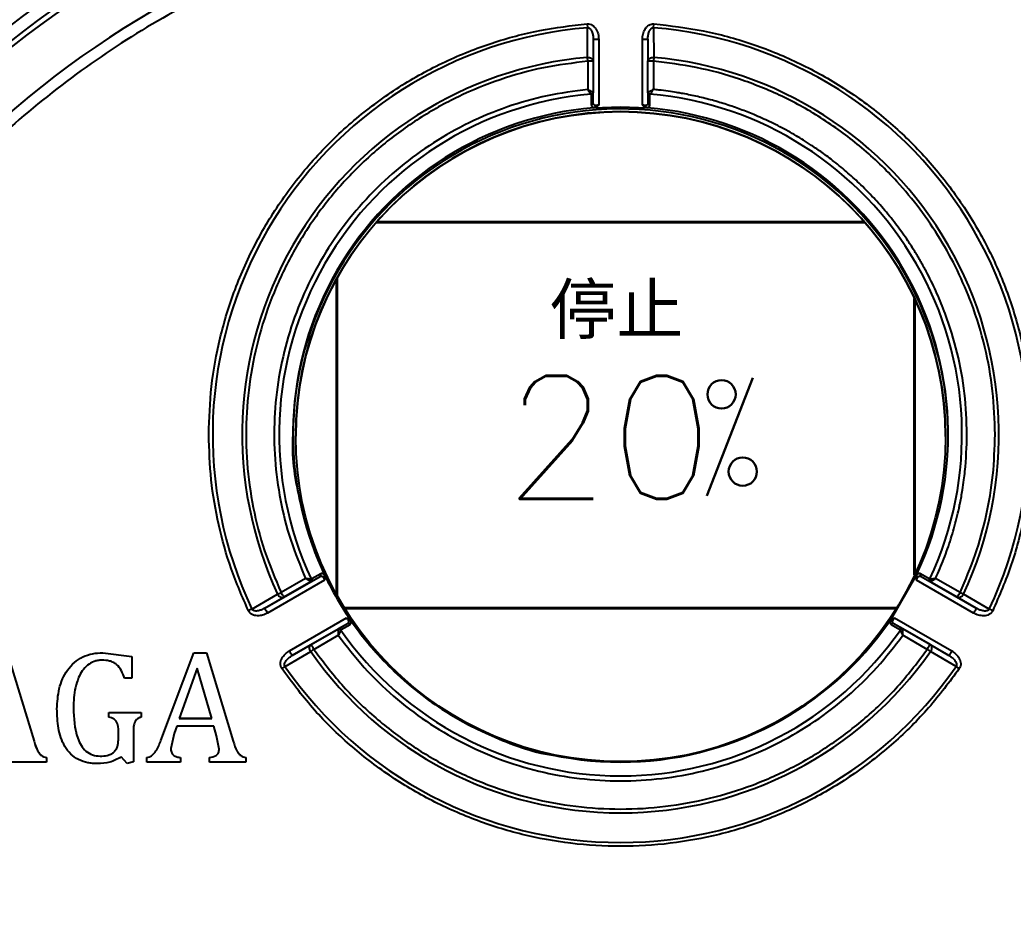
# Model space of a CAD drawing. Header units: millimetres. Extents: x 2160 to 4596, y 811 to 2534.
# Drawn here: x 2819.2 to 2910.2, y 2230 to 2311.8 of the extents above; entities that cross this region are included whole.
import ezdxf

# ---------------------------------------------------------------- set-up
doc = ezdxf.new("R2010")
doc.units = ezdxf.units.MM
for name, color, linetype, lineweight in [('DIM', 4, 'Continuous', 13), ('标注', 3, 'Continuous', 13), ('粗实线', 7, 'Continuous', 40)]:
    doc.layers.add(name, color=color, linetype=linetype, lineweight=lineweight)
doc.styles.add('01', font='txt.shx')

msp = doc.modelspace()

# ---------------------------------------------------------------- linework, layer by layer
at = {"color": 7, "linetype": 'Continuous', "lineweight": 25}
for p, q in [((2871.149, 2311.457), (2871.177, 2311.105)), ((2877.235, 2311.105), (2877.263, 2311.457)), ((2871.175, 2308.388), (2871.177, 2311.105)), ((2877.235, 2311.105), (2877.237, 2308.388)), ((2871.706, 2310.043), (2871.706, 2308.036)), ((2872.206, 2310.043), (2872.206, 2304.008)), ((2876.206, 2304.008), (2876.206, 2310.043)), ((2876.706, 2310.043), (2876.706, 2308.036)), ((2871.206, 2308.036), (2871.175, 2308.388)), ((2877.237, 2308.388), (2877.206, 2308.036)), ((2871.206, 2308.036), (2871.206, 2305.45)), ((2871.706, 2308.036), (2871.706, 2305.144)), ((2876.706, 2305.144), (2876.706, 2308.036)), ((2877.206, 2308.036), (2877.206, 2305.45)), ((2871.522, 2304.964), (2871.522, 2304.028)), ((2871.706, 2304.208), (2871.706, 2305.144)), ((2876.706, 2305.144), (2876.706, 2304.208)), ((2876.89, 2304.028), (2876.89, 2304.964)), ((2871.733, 2303.772), (2874.206, 2303.874)), ((2874.206, 2303.874), (2876.679, 2303.772)), ((2844.456, 2273.701), (2844.456, 2273.701)), ((2903.956, 2273.637), (2903.956, 2273.637)), ((2846.75, 2261.122), (2845.939, 2260.654)), ((2902.472, 2260.654), (2901.662, 2261.122)), ((2841.633, 2257.955), (2846.686, 2260.872)), ((2847.109, 2260.54), (2841.883, 2257.522)), ((2845.361, 2260.685), (2843.121, 2259.392)), ((2845.875, 2260.404), (2843.371, 2258.959)), ((2845.873, 2260.404), (2845.901, 2260.423)), ((2845.875, 2260.404), (2846.686, 2260.872)), ((2846.712, 2260.891), (2846.719, 2260.888)), ((2849.55, 2256.783), (2847.077, 2261.067)), ((2901.335, 2261.067), (2898.862, 2256.783)), ((2906.529, 2257.522), (2901.303, 2260.54)), ((2901.692, 2260.888), (2901.7, 2260.891)), ((2901.726, 2260.872), (2902.537, 2260.404)), ((2901.726, 2260.872), (2906.779, 2257.955)), ((2902.511, 2260.423), (2902.539, 2260.404)), ((2905.041, 2258.959), (2902.537, 2260.404)), ((2905.291, 2259.392), (2903.051, 2260.685)), ((2840.449, 2257.882), (2842.801, 2259.242)), ((2841.633, 2257.955), (2843.371, 2258.959)), ((2906.779, 2257.955), (2905.041, 2258.959)), ((2907.963, 2257.882), (2905.611, 2259.242)), ((2841.633, 2257.955), (2841.302, 2257.799)), ((2907.11, 2257.799), (2906.779, 2257.955)), ((2843.883, 2254.058), (2849.109, 2257.075)), ((2849.186, 2256.542), (2844.133, 2253.625)), ((2849.186, 2256.542), (2848.375, 2256.074)), ((2900.037, 2256.074), (2899.226, 2256.542)), ((2904.279, 2253.625), (2899.226, 2256.542)), ((2899.303, 2257.075), (2904.529, 2254.058)), ((2845.871, 2254.629), (2848.375, 2256.074)), ((2848.624, 2256.005), (2849.434, 2256.473)), ((2898.978, 2256.473), (2899.788, 2256.005)), ((2902.541, 2254.629), (2900.037, 2256.074)), ((2846.121, 2254.196), (2848.361, 2255.489)), ((2902.291, 2254.196), (2900.051, 2255.489)), ((2818.034, 2253.89), (2820.495, 2245.802)), ((2818.034, 2253.89), (2820.495, 2245.802)), ((2826.782, 2253.89), (2829.458, 2253.549)), ((2826.782, 2253.89), (2826.782, 2253.89)), ((2832.118, 2245.859), (2835.137, 2253.89)), ((2832.118, 2245.859), (2835.137, 2253.89)), ((2835.137, 2253.89), (2836.281, 2253.89)), ((2835.137, 2253.89), (2835.137, 2253.89)), ((2835.137, 2253.89), (2836.281, 2253.89)), ((2836.281, 2253.89), (2838.742, 2245.802)), ((2836.281, 2253.89), (2836.281, 2253.89)), ((2836.281, 2253.89), (2838.742, 2245.802)), ((2843.478, 2252.636), (2845.832, 2253.993)), ((2844.133, 2253.625), (2845.871, 2254.629)), ((2902.541, 2254.629), (2904.279, 2253.625)), ((2904.934, 2252.636), (2902.58, 2253.993)), ((2829.458, 2253.549), (2829.458, 2251.558)), ((2829.458, 2253.549), (2829.458, 2253.549)), ((2835.42, 2252.471), (2833.788, 2247.853)), ((2836.779, 2247.853), (2835.42, 2252.471)), ((2829.458, 2251.558), (2828.772, 2251.558)), ((2822.598, 2248.745), (2822.598, 2248.745)), ((2824.107, 2248.846), (2824.107, 2248.846)), ((2827.342, 2247.99), (2827.342, 2248.402)), ((2827.342, 2248.402), (2830.305, 2248.402)), ((2827.342, 2248.402), (2830.305, 2248.402)), ((2827.342, 2248.402), (2827.342, 2248.402)), ((2830.305, 2248.402), (2830.305, 2247.99)), ((2830.305, 2248.402), (2830.305, 2248.402)), ((2833.788, 2247.853), (2836.779, 2247.853)), ((2836.779, 2247.853), (2833.788, 2247.853)), ((2833.58, 2247.167), (2833.338, 2246.49)), ((2836.948, 2247.167), (2833.58, 2247.167)), ((2837.201, 2246.267), (2836.948, 2247.167)), ((2820.495, 2245.802), (2820.495, 2245.802)), ((2828.223, 2245.928), (2828.223, 2246.357)), ((2829.595, 2246.408), (2829.595, 2243.889)), ((2832.118, 2245.859), (2832.118, 2245.859)), ((2833.338, 2246.49), (2833.023, 2245.133)), ((2837.441, 2245.06), (2837.201, 2246.267)), ((2838.742, 2245.802), (2838.742, 2245.802)), ((2821.637, 2243.874), (2818.304, 2243.874)), ((2821.637, 2244.286), (2821.637, 2243.874)), ((2821.637, 2244.286), (2821.637, 2244.286)), ((2829.014, 2243.737), (2828.47, 2244.35)), ((2829.595, 2243.889), (2829.014, 2243.737)), ((2830.83, 2243.874), (2830.83, 2244.286)), ((2830.83, 2244.286), (2830.83, 2244.286)), ((2833.919, 2243.874), (2830.83, 2243.874)), ((2833.919, 2244.286), (2833.919, 2243.874)), ((2836.552, 2243.874), (2836.552, 2244.286)), ((2839.885, 2243.874), (2836.552, 2243.874)), ((2839.885, 2244.286), (2839.885, 2243.874)), ((2839.885, 2244.286), (2839.885, 2244.286))]:
    msp.add_line(p, q, dxfattribs=at)
at = {"color": 7, "linetype": 'Continuous', "lineweight": 25, "flags": 128}
for points in [[(2871.706, 2310.043), (2871.716, 2310.043), (2871.744, 2310.043), (2871.79, 2310.043), (2871.852, 2310.043), (2871.928, 2310.043), (2872.015, 2310.043), (2872.108, 2310.043), (2872.206, 2310.043)], [(2876.206, 2310.043), (2876.304, 2310.043), (2876.397, 2310.043), (2876.484, 2310.043), (2876.56, 2310.043), (2876.622, 2310.043), (2876.668, 2310.043), (2876.696, 2310.043), (2876.706, 2310.043)], [(2871.706, 2308.036), (2871.696, 2308.036), (2871.668, 2308.036), (2871.622, 2308.036), (2871.56, 2308.036), (2871.484, 2308.036), (2871.397, 2308.036), (2871.304, 2308.036), (2871.206, 2308.036)], [(2877.206, 2308.036), (2877.108, 2308.036), (2877.015, 2308.036), (2876.928, 2308.036), (2876.852, 2308.036), (2876.79, 2308.036), (2876.744, 2308.036), (2876.716, 2308.036), (2876.706, 2308.036)], [(2842.801, 2259.242), (2842.834, 2259.258), (2842.87, 2259.274), (2842.908, 2259.292), (2842.948, 2259.311), (2842.99, 2259.33), (2843.033, 2259.351), (2843.077, 2259.371), (2843.121, 2259.392)], [(2843.121, 2259.392), (2843.17, 2259.307), (2843.217, 2259.226), (2843.26, 2259.151), (2843.298, 2259.086), (2843.329, 2259.032), (2843.352, 2258.992), (2843.367, 2258.967), (2843.371, 2258.959)], [(2905.041, 2258.959), (2905.045, 2258.967), (2905.06, 2258.992), (2905.083, 2259.032), (2905.114, 2259.086), (2905.152, 2259.151), (2905.195, 2259.226), (2905.242, 2259.307), (2905.291, 2259.392)], [(2905.611, 2259.242), (2905.578, 2259.258), (2905.542, 2259.274), (2905.504, 2259.292), (2905.464, 2259.311), (2905.422, 2259.33), (2905.379, 2259.351), (2905.335, 2259.371), (2905.291, 2259.392)], [(2840.449, 2257.882), (2840.416, 2257.866), (2840.381, 2257.85), (2840.343, 2257.832), (2840.302, 2257.813), (2840.261, 2257.793), (2840.218, 2257.772), (2840.174, 2257.752), (2840.13, 2257.731)], [(2841.883, 2257.522), (2841.834, 2257.607), (2841.787, 2257.688), (2841.744, 2257.763), (2841.706, 2257.828), (2841.675, 2257.882), (2841.652, 2257.922), (2841.638, 2257.947), (2841.633, 2257.955)], [(2906.779, 2257.955), (2906.774, 2257.947), (2906.76, 2257.922), (2906.737, 2257.882), (2906.706, 2257.828), (2906.668, 2257.763), (2906.625, 2257.688), (2906.578, 2257.607), (2906.529, 2257.522)], [(2908.282, 2257.731), (2908.238, 2257.752), (2908.194, 2257.772), (2908.151, 2257.793), (2908.11, 2257.813), (2908.069, 2257.832), (2908.031, 2257.85), (2907.996, 2257.866), (2907.963, 2257.882)], [(2844.133, 2253.625), (2844.128, 2253.633), (2844.114, 2253.658), (2844.091, 2253.698), (2844.06, 2253.752), (2844.022, 2253.817), (2843.979, 2253.892), (2843.932, 2253.973), (2843.883, 2254.058)], [(2846.121, 2254.196), (2846.081, 2254.167), (2846.041, 2254.14), (2846.002, 2254.112), (2845.965, 2254.086), (2845.928, 2254.06), (2845.894, 2254.036), (2845.862, 2254.014), (2845.832, 2253.993)], [(2845.871, 2254.629), (2845.876, 2254.62), (2845.89, 2254.596), (2845.913, 2254.556), (2845.945, 2254.502), (2845.982, 2254.436), (2846.026, 2254.361), (2846.073, 2254.28), (2846.121, 2254.196)], [(2902.291, 2254.196), (2902.339, 2254.28), (2902.386, 2254.361), (2902.43, 2254.436), (2902.467, 2254.502), (2902.498, 2254.556), (2902.522, 2254.596), (2902.536, 2254.62), (2902.541, 2254.629)], [(2902.58, 2253.993), (2902.55, 2254.014), (2902.518, 2254.036), (2902.484, 2254.06), (2902.447, 2254.086), (2902.409, 2254.112), (2902.371, 2254.14), (2902.331, 2254.167), (2902.291, 2254.196)], [(2904.529, 2254.058), (2904.48, 2253.973), (2904.433, 2253.892), (2904.39, 2253.817), (2904.352, 2253.752), (2904.321, 2253.698), (2904.298, 2253.658), (2904.284, 2253.633), (2904.279, 2253.625)], [(2843.187, 2252.435), (2843.227, 2252.463), (2843.267, 2252.491), (2843.306, 2252.518), (2843.344, 2252.544), (2843.381, 2252.569), (2843.415, 2252.593), (2843.448, 2252.616), (2843.478, 2252.636)], [(2904.934, 2252.636), (2904.964, 2252.616), (2904.997, 2252.593), (2905.031, 2252.569), (2905.068, 2252.544), (2905.106, 2252.518), (2905.145, 2252.491), (2905.185, 2252.463), (2905.225, 2252.435)]]:
    msp.add_lwpolyline(points, dxfattribs=at)
at = {"color": 7, "linetype": 'Continuous', "lineweight": 25}
msp.add_circle((2874.206, 2273.669), 29.75, dxfattribs=at)
for centre, radius, start, end in [((2874.206, 2238.875), 91.48, 295.79271, 180), ((2874.206, 2238.874), 90.341, 353.64897, 186.35103), ((2874.206, 2238.874), 89.875, 353.64897, 186.35103), ((2874.206, 2238.874), 85.319, 353.33017, 186.66983), ((2874.206, 2273.874), 37.354, 94.65071, 205.34929), ((2874.206, 2273.874), 37.354, 334.65071, 85.34929), ((2874.206, 2273.874), 34.646, 95.01875, 204.98125), ((2874.206, 2273.874), 34.646, 335.01875, 84.98125), ((2874.206, 2273.874), 31.264, 94.97704, 205.02296), ((2871.434, 2305.241), 0.229, 285.08159, 349.89545), ((2871.517, 2305.153), 0.19, 271.48934, 357.31235), ((2876.895, 2305.153), 0.19, 182.68765, 268.51066), ((2876.978, 2305.241), 0.229, 190.10455, 254.91841), ((2874.206, 2273.874), 31.264, 334.97704, 85.02296), ((2871.517, 2304.217), 0.189, 271.61717, 357.31776), ((2876.895, 2304.217), 0.189, 182.6801, 268.38296), ((2874.206, 2273.874), 30, 94.72923, 205.27077), ((2874.206, 2273.669), 30, 357.22072, 180), ((2874.206, 2273.669), 29.75, 0, 179.93876), ((2874.206, 2273.874), 30, 334.72923, 85.27077), ((2846.584, 2261.032), 0.189, 302.68007, 28.38309), ((2901.828, 2261.032), 0.189, 151.61704, 237.31779), ((2845.655, 2260.591), 0.229, 310.10459, 14.91837), ((2845.773, 2260.564), 0.19, 302.68761, 28.51079), ((2902.639, 2260.564), 0.19, 151.48921, 237.31239), ((2902.757, 2260.591), 0.229, 165.08163, 229.89541), ((2849.273, 2256.374), 0.189, 31.61702, 117.31857), ((2874.206, 2273.874), 30, 214.72923, 325.27077), ((2899.139, 2256.374), 0.189, 62.68036, 148.38305), ((2848.427, 2255.79), 0.229, 45.08176, 109.89528), ((2848.462, 2255.906), 0.19, 31.48925, 117.3121), ((2874.206, 2273.874), 31.264, 214.97704, 325.02296), ((2899.95, 2255.906), 0.19, 62.6879, 148.51075), ((2899.985, 2255.79), 0.229, 70.10472, 134.91824), ((2874.206, 2273.874), 34.646, 215.01875, 324.98125), ((2874.206, 2273.874), 37.354, 214.65071, 325.34929), ((2874.206, 2238.875), 91.48, 180, 290.22656)]:
    msp.add_arc(centre, radius, start, end, dxfattribs=at)
for points in [[(2776.532, 2249.665), (2777.056, 2253.316), (2778.104, 2260.62), (2781.224, 2271.263), (2785.432, 2281.506), (2790.787, 2291.207), (2797.192, 2300.246), (2804.573, 2308.508), (2812.835, 2315.889), (2821.875, 2322.294), (2831.575, 2327.649), (2841.818, 2331.857), (2852.462, 2334.977), (2859.765, 2336.025), (2863.417, 2336.549)], [(2776.735, 2256.207), (2777.421, 2259.502), (2778.794, 2266.09), (2782.115, 2275.642), (2786.319, 2284.826), (2791.454, 2293.529), (2797.444, 2301.665), (2804.231, 2309.15), (2811.745, 2315.905), (2819.907, 2321.86), (2828.632, 2326.958), (2837.833, 2331.123), (2847.399, 2334.403), (2853.994, 2335.747), (2857.291, 2336.42)], [(2884.995, 2336.549), (2888.647, 2336.025), (2895.95, 2334.977), (2906.594, 2331.857), (2916.837, 2327.649), (2926.537, 2322.294), (2935.576, 2315.889), (2943.839, 2308.508), (2951.22, 2300.246), (2957.625, 2291.207), (2962.98, 2281.506), (2967.188, 2271.263), (2970.307, 2260.62), (2971.356, 2253.316), (2971.88, 2249.665)], [(2891.538, 2336.346), (2894.832, 2335.66), (2901.421, 2334.287), (2910.973, 2330.967), (2920.156, 2326.763), (2928.859, 2321.627), (2936.996, 2315.638), (2944.481, 2308.85), (2951.236, 2301.337), (2957.191, 2293.174), (2962.289, 2284.449), (2966.454, 2275.248), (2969.733, 2265.682), (2971.078, 2259.088), (2971.75, 2255.79)], [(2780.466, 2238.875), (2780.553, 2241.943), (2780.727, 2248.078), (2782.13, 2257.192), (2784.355, 2266.13), (2787.463, 2274.806), (2791.401, 2283.135), (2796.138, 2291.038), (2801.627, 2298.439), (2807.815, 2305.266), (2814.642, 2311.454), (2822.043, 2316.943), (2829.946, 2321.68), (2838.275, 2325.619), (2846.951, 2328.726), (2855.889, 2330.951), (2865.003, 2332.355), (2871.138, 2332.529), (2874.206, 2332.616)], [(2874.206, 2332.616), (2877.274, 2332.529), (2883.409, 2332.355), (2892.523, 2330.951), (2901.461, 2328.726), (2910.137, 2325.619), (2918.466, 2321.68), (2926.369, 2316.943), (2933.77, 2311.454), (2940.597, 2305.266), (2946.785, 2298.439), (2952.274, 2291.038), (2957.011, 2283.135), (2960.949, 2274.806), (2964.057, 2266.13), (2966.282, 2257.192), (2967.685, 2248.078), (2967.859, 2241.943), (2967.946, 2238.875)], [(2874.206, 2323.161), (2871.243, 2323.071), (2865.318, 2322.89), (2856.529, 2321.435), (2847.936, 2319.13), (2839.635, 2315.915), (2831.718, 2311.85), (2824.273, 2306.972), (2817.382, 2301.338), (2811.123, 2295.01), (2805.565, 2288.058), (2800.77, 2280.56), (2796.79, 2272.599), (2793.671, 2264.264), (2791.442, 2255.645), (2790.151, 2246.843), (2789.727, 2237.944), (2790.235, 2232.038), (2790.49, 2229.085)], [(2957.922, 2229.085), (2958.176, 2232.038), (2958.685, 2237.944), (2958.261, 2246.843), (2956.97, 2255.645), (2954.741, 2264.264), (2951.622, 2272.599), (2947.642, 2280.56), (2942.847, 2288.058), (2937.288, 2295.01), (2931.03, 2301.338), (2924.139, 2306.972), (2916.694, 2311.85), (2908.777, 2315.915), (2900.476, 2319.13), (2891.883, 2321.435), (2883.094, 2322.89), (2877.169, 2323.071), (2874.206, 2323.161)], [(2877.263, 2311.457), (2878.772, 2311.281), (2881.789, 2310.93), (2886.192, 2309.716), (2890.423, 2308.019), (2894.418, 2305.815), (2898.118, 2303.148), (2901.471, 2300.054), (2904.426, 2296.579), (2906.941, 2292.774), (2908.979, 2288.693), (2910.511, 2284.396), (2911.514, 2279.946), (2911.973, 2275.408), (2911.885, 2270.847), (2911.238, 2266.334), (2910.088, 2261.913), (2908.884, 2259.125), (2908.282, 2257.731)], [(2871.206, 2308.036), (2869.844, 2307.868), (2867.121, 2307.534), (2863.149, 2306.417), (2859.333, 2304.867), (2855.731, 2302.863), (2852.395, 2300.444), (2849.373, 2297.643), (2846.707, 2294.501), (2844.436, 2291.062), (2842.593, 2287.376), (2841.205, 2283.496), (2840.29, 2279.478), (2839.864, 2275.38), (2839.929, 2271.258), (2840.495, 2267.179), (2841.513, 2263.181), (2842.585, 2260.655), (2843.121, 2259.392)], [(2871.206, 2305.45), (2869.957, 2305.287), (2867.459, 2304.963), (2863.819, 2303.917), (2860.323, 2302.477), (2857.024, 2300.624), (2853.968, 2298.394), (2851.199, 2295.816), (2848.756, 2292.928), (2846.673, 2289.771), (2844.98, 2286.388), (2843.7, 2282.828), (2842.853, 2279.141), (2842.449, 2275.38), (2842.494, 2271.596), (2842.995, 2267.849), (2843.909, 2264.173), (2844.877, 2261.848), (2845.361, 2260.685)], [(2872.206, 2304.008), (2872.149, 2304.003), (2872.034, 2303.992), (2871.939, 2303.981), (2871.892, 2303.976)], [(2876.52, 2303.976), (2876.473, 2303.981), (2876.377, 2303.992), (2876.263, 2304.003), (2876.206, 2304.008)], [(2846.98, 2260.828), (2846.999, 2260.784), (2847.038, 2260.696), (2847.086, 2260.592), (2847.109, 2260.54)], [(2901.303, 2260.54), (2901.326, 2260.592), (2901.374, 2260.696), (2901.412, 2260.784), (2901.432, 2260.828)], [(2849.109, 2257.075), (2849.143, 2257.029), (2849.209, 2256.935), (2849.266, 2256.858), (2849.295, 2256.819)], [(2899.117, 2256.819), (2899.146, 2256.858), (2899.203, 2256.935), (2899.269, 2257.029), (2899.303, 2257.075)], [(2848.361, 2255.489), (2849.126, 2254.488), (2850.656, 2252.487), (2853.382, 2249.858), (2856.377, 2247.55), (2859.631, 2245.62), (2863.09, 2244.088), (2866.707, 2242.979), (2870.43, 2242.307), (2874.206, 2242.082), (2877.982, 2242.307), (2881.705, 2242.979), (2885.322, 2244.088), (2888.78, 2245.62), (2892.035, 2247.55), (2895.03, 2249.858), (2897.756, 2252.487), (2899.286, 2254.488), (2900.051, 2255.489)], [(2846.121, 2254.196), (2846.947, 2253.1), (2848.599, 2250.909), (2851.552, 2248.028), (2854.802, 2245.498), (2858.339, 2243.381), (2862.101, 2241.701), (2866.038, 2240.484), (2870.093, 2239.746), (2874.206, 2239.499), (2878.319, 2239.746), (2882.374, 2240.484), (2886.311, 2241.701), (2890.073, 2243.381), (2893.61, 2245.498), (2896.86, 2248.028), (2899.813, 2250.909), (2901.465, 2253.1), (2902.291, 2254.196)], [(2905.225, 2252.435), (2904.319, 2251.217), (2902.506, 2248.78), (2899.253, 2245.574), (2895.668, 2242.757), (2891.761, 2240.4), (2887.602, 2238.529), (2883.246, 2237.172), (2878.759, 2236.351), (2874.206, 2236.076), (2869.653, 2236.351), (2865.166, 2237.172), (2860.81, 2238.529), (2856.651, 2240.4), (2852.744, 2242.757), (2849.159, 2245.574), (2845.906, 2248.78), (2844.093, 2251.217), (2843.187, 2252.435)], [(2874.206, 2145.135), (2871.138, 2145.222), (2865.003, 2145.396), (2855.889, 2146.799), (2846.951, 2149.024), (2838.275, 2152.132), (2829.946, 2156.07), (2822.043, 2160.808), (2814.642, 2166.296), (2807.815, 2172.484), (2801.627, 2179.311), (2796.138, 2186.712), (2791.401, 2194.615), (2787.463, 2202.945), (2784.355, 2211.62), (2782.13, 2220.558), (2780.727, 2229.672), (2780.553, 2235.808), (2780.466, 2238.875)], [(2967.946, 2238.875), (2967.859, 2235.808), (2967.685, 2229.672), (2966.282, 2220.558), (2964.057, 2211.62), (2960.949, 2202.945), (2957.011, 2194.615), (2952.274, 2186.712), (2946.785, 2179.311), (2940.597, 2172.484), (2933.77, 2166.296), (2926.369, 2160.808), (2918.466, 2156.07), (2910.137, 2152.132), (2901.461, 2149.024), (2892.523, 2146.799), (2883.409, 2145.396), (2877.274, 2145.222), (2874.206, 2145.135)]]:
    msp.add_open_spline(points, degree=3, dxfattribs=at)
for points, knots in [([(2836.499, 2273.874), (2836.548, 2275.339), (2836.648, 2278.308), (2837.471, 2282.759), (2838.829, 2287.211), (2840.788, 2291.563), (2843.33, 2295.703), (2846.405, 2299.505), (2849.945, 2302.878), (2853.866, 2305.747), (2858.044, 2308.053), (2862.372, 2309.767), (2866.741, 2310.949), (2869.693, 2311.289), (2871.149, 2311.457)], [0, 0, 0, 0, 0.078216, 0.158605, 0.241035, 0.32651, 0.412892, 0.5, 0.587092, 0.673473, 0.758965, 0.841378, 0.921776, 1, 1, 1, 1]), ([(2871.149, 2311.457), (2871.23, 2311.456), (2871.395, 2311.453), (2871.62, 2311.345), (2871.811, 2311.185), (2872.009, 2310.922), (2872.172, 2310.534), (2872.195, 2310.207), (2872.206, 2310.043)], [0, 0, 0, 0, 0.122541, 0.250728, 0.370854, 0.501138, 0.750528, 1, 1, 1, 1]), ([(2871.177, 2311.105), (2871.198, 2311.106), (2871.241, 2311.108), (2871.325, 2311.082), (2871.421, 2311.012), (2871.513, 2310.891), (2871.612, 2310.691), (2871.69, 2310.404), (2871.701, 2310.165), (2871.706, 2310.043)], [0, 0, 0, 0, 0.04691, 0.093633, 0.194711, 0.311017, 0.43912, 0.713502, 1, 1, 1, 1]), ([(2876.206, 2310.043), (2876.217, 2310.207), (2876.24, 2310.534), (2876.403, 2310.922), (2876.601, 2311.185), (2876.792, 2311.344), (2877.017, 2311.453), (2877.182, 2311.456), (2877.263, 2311.457)], [0, 0, 0, 0, 0.249813, 0.499193, 0.628879, 0.749485, 0.877324, 1, 1, 1, 1]), ([(2876.706, 2310.043), (2876.711, 2310.165), (2876.722, 2310.404), (2876.8, 2310.691), (2876.899, 2310.892), (2876.991, 2311.012), (2877.087, 2311.082), (2877.171, 2311.108), (2877.214, 2311.106), (2877.235, 2311.105)], [0, 0, 0, 0, 0.286546, 0.561069, 0.68919, 0.805477, 0.906505, 0.953176, 1, 1, 1, 1]), ([(2871.175, 2308.388), (2871.241, 2308.386), (2871.34, 2308.382), (2871.464, 2308.341), (2871.548, 2308.297), (2871.619, 2308.239), (2871.687, 2308.155), (2871.699, 2308.082), (2871.706, 2308.036)], [0, 0, 0, 0, 0.238585, 0.363839, 0.500003, 0.621304, 0.761415, 1, 1, 1, 1]), ([(2876.706, 2308.036), (2876.713, 2308.082), (2876.725, 2308.155), (2876.793, 2308.239), (2876.864, 2308.297), (2876.948, 2308.341), (2877.072, 2308.382), (2877.171, 2308.386), (2877.237, 2308.388)], [0, 0, 0, 0, 0.238585, 0.378746, 0.499997, 0.636212, 0.761415, 1, 1, 1, 1]), ([(2908.499, 2273.874), (2908.454, 2275.201), (2908.364, 2277.891), (2907.621, 2281.923), (2906.186, 2286.649), (2903.639, 2291.88), (2900.096, 2296.592), (2896.37, 2300.166), (2892.832, 2302.779), (2889.059, 2304.884), (2885.148, 2306.457), (2881.196, 2307.55), (2878.524, 2307.875), (2877.206, 2308.036)], [0, 0, 0, 0, 0.078277, 0.15871, 0.241168, 0.369329, 0.499889, 0.586965, 0.673339, 0.758831, 0.841272, 0.921714, 1, 1, 1, 1]), ([(2871.659, 2305.201), (2871.635, 2305.215), (2871.583, 2305.243), (2871.474, 2305.303), (2871.346, 2305.374), (2871.258, 2305.421), (2871.206, 2305.45)], [0, 0, 0, 0, 0.242714, 0.515432, 0.71469, 1, 1, 1, 1]), ([(2871.494, 2305.021), (2871.478, 2305.044), (2871.446, 2305.093), (2871.377, 2305.196), (2871.295, 2305.317), (2871.239, 2305.4), (2871.206, 2305.45)], [0, 0, 0, 0, 0.242139, 0.515387, 0.713959, 1, 1, 1, 1]), ([(2871.494, 2305.021), (2871.502, 2305.012), (2871.518, 2304.994), (2871.52, 2304.974), (2871.522, 2304.964)], [0, 0, 0, 0, 0.49497, 1, 1, 1, 1]), ([(2871.706, 2305.144), (2871.704, 2305.155), (2871.699, 2305.176), (2871.672, 2305.193), (2871.659, 2305.201)], [0, 0, 0, 0, 0.544668, 1, 1, 1, 1]), ([(2876.753, 2305.201), (2876.74, 2305.193), (2876.713, 2305.176), (2876.708, 2305.155), (2876.706, 2305.144)], [0, 0, 0, 0, 0.455333, 1, 1, 1, 1]), ([(2877.206, 2305.45), (2877.154, 2305.421), (2877.066, 2305.374), (2876.938, 2305.303), (2876.829, 2305.243), (2876.777, 2305.215), (2876.753, 2305.201)], [0, 0, 0, 0, 0.285344, 0.484568, 0.757303, 1, 1, 1, 1]), ([(2876.89, 2304.964), (2876.892, 2304.974), (2876.894, 2304.994), (2876.91, 2305.012), (2876.918, 2305.021)], [0, 0, 0, 0, 0.505034, 1, 1, 1, 1]), ([(2877.206, 2305.45), (2877.173, 2305.4), (2877.117, 2305.317), (2877.035, 2305.196), (2876.966, 2305.093), (2876.934, 2305.044), (2876.918, 2305.021)], [0, 0, 0, 0, 0.286006, 0.484613, 0.757844, 1, 1, 1, 1]), ([(2905.923, 2273.874), (2905.88, 2275.129), (2905.794, 2277.638), (2905.101, 2281.349), (2904.274, 2284.074), (2903.576, 2285.863), (2903.183, 2286.784), (2902.762, 2287.691), (2902.312, 2288.585), (2901.834, 2289.464), (2901.488, 2290.055), (2901.238, 2290.467), (2900.943, 2290.943), (2900.477, 2291.658), (2899.903, 2292.474), (2899.375, 2293.182), (2898.836, 2293.866), (2898.264, 2294.55), (2897.833, 2295.037), (2897.159, 2295.774), (2896.297, 2296.657), (2895.021, 2297.825), (2893.832, 2298.806), (2892.713, 2299.643), (2891.778, 2300.286), (2890.983, 2300.796), (2890.264, 2301.231), (2889.54, 2301.644), (2888.788, 2302.046), (2888.233, 2302.323), (2887.447, 2302.701), (2886.51, 2303.12), (2885.183, 2303.642), (2883.913, 2304.08), (2882.826, 2304.404), (2881.945, 2304.636), (2881.277, 2304.796), (2880.605, 2304.942), (2880.108, 2305.039), (2879.684, 2305.116), (2879.233, 2305.193), (2878.541, 2305.298), (2877.832, 2305.387), (2877.376, 2305.433), (2877.206, 2305.45)], [0, 0, 0, 0, 0.080365, 0.160729, 0.241094, 0.262468, 0.283842, 0.305215, 0.326587, 0.347957, 0.369326, 0.370443, 0.378885, 0.405204, 0.425118, 0.442801, 0.461848, 0.480895, 0.49994, 0.50352, 0.544914, 0.57896, 0.614384, 0.643615, 0.668512, 0.687104, 0.704122, 0.72234, 0.740558, 0.758776, 0.762108, 0.796425, 0.824503, 0.853496, 0.882488, 0.897179, 0.911868, 0.926558, 0.941247, 0.944272, 0.9542, 0.970596, 0.989058, 1, 1, 1, 1]), ([(2871.522, 2304.028), (2871.526, 2304.003), (2871.532, 2303.954), (2871.589, 2303.888), (2871.675, 2303.83), (2871.76, 2303.802), (2871.802, 2303.789)], [0, 0, 0, 0, 0.253237, 0.501002, 0.754124, 1, 1, 1, 1]), ([(2871.892, 2303.976), (2871.865, 2303.989), (2871.808, 2304.017), (2871.728, 2304.093), (2871.715, 2304.162), (2871.706, 2304.208)], [0, 0, 0, 0, 0.233086, 0.493007, 1, 1, 1, 1]), ([(2872.206, 2304.008), (2872.134, 2303.956), (2872.023, 2303.875), (2871.862, 2303.794), (2871.773, 2303.779), (2871.733, 2303.772)], [0, 0, 0, 0, 0.500211, 0.768831, 1, 1, 1, 1]), ([(2871.892, 2303.976), (2871.892, 2303.976), (2871.892, 2303.976), (2871.892, 2303.976), (2871.892, 2303.975), (2871.891, 2303.974), (2871.891, 2303.97), (2871.89, 2303.953), (2871.884, 2303.915), (2871.866, 2303.863), (2871.837, 2303.816), (2871.814, 2303.798), (2871.802, 2303.789)], [0, 0, 0, 0, 0.000085, 0.000256, 0.000889, 0.00335, 0.013107, 0.052364, 0.215004, 0.505233, 0.751511, 1, 1, 1, 1]), ([(2876.679, 2303.772), (2876.639, 2303.779), (2876.551, 2303.795), (2876.389, 2303.874), (2876.278, 2303.955), (2876.206, 2304.008)], [0, 0, 0, 0, 0.2295204, 0.499747, 1, 1, 1, 1]), ([(2876.706, 2304.208), (2876.697, 2304.162), (2876.684, 2304.093), (2876.604, 2304.017), (2876.547, 2303.989), (2876.52, 2303.976)], [0, 0, 0, 0, 0.506993, 0.766897, 1, 1, 1, 1]), ([(2876.61, 2303.789), (2876.598, 2303.798), (2876.574, 2303.818), (2876.546, 2303.865), (2876.528, 2303.919), (2876.523, 2303.957), (2876.52, 2303.976)], [0, 0, 0, 0, 0.260276, 0.5208, 0.77013, 1, 1, 1, 1]), ([(2876.61, 2303.789), (2876.652, 2303.802), (2876.737, 2303.83), (2876.823, 2303.888), (2876.879, 2303.954), (2876.886, 2304.003), (2876.89, 2304.028)], [0, 0, 0, 0, 0.245779, 0.498992, 0.746656, 1, 1, 1, 1]), ([(2871.802, 2303.789), (2871.798, 2303.787), (2871.79, 2303.783), (2871.767, 2303.776), (2871.747, 2303.774), (2871.733, 2303.772)], [0, 0, 0, 0, 0.22087, 0.452261, 1, 1, 1, 1]), ([(2876.679, 2303.772), (2876.665, 2303.774), (2876.645, 2303.776), (2876.622, 2303.783), (2876.614, 2303.787), (2876.61, 2303.789)], [0, 0, 0, 0, 0.55228, 0.782751, 1, 1, 1, 1]), ([(2840.13, 2257.731), (2839.574, 2259.006), (2838.462, 2261.556), (2837.354, 2265.586), (2836.63, 2269.703), (2836.542, 2272.484), (2836.499, 2273.874)], [0, 0, 0, 0, 0.249984, 0.5, 0.749984, 1, 1, 1, 1]), ([(2844.209, 2273.906), (2844.208, 2273.896), (2844.014, 2271.934), (2844.681, 2267.978), (2846.287, 2262.322), (2849.107, 2257.098), (2852.855, 2252.53), (2857.43, 2248.751), (2862.66, 2246.049), (2866.658, 2244.592), (2868.872, 2244.397), (2869.132, 2244.374)], [0, 0, 0, 0, 0.0007602, 0.1408474, 0.2809347, 0.4210219, 0.5611091, 0.7011963, 0.8412835, 0.9813707, 1, 1, 1, 1]), ([(2903.051, 2260.685), (2903.183, 2260.981), (2903.447, 2261.572), (2903.809, 2262.474), (2904.145, 2263.386), (2904.452, 2264.308), (2904.731, 2265.239), (2904.981, 2266.178), (2905.132, 2266.826), (2905.235, 2267.302), (2905.352, 2267.858), (2905.505, 2268.702), (2905.646, 2269.662), (2905.852, 2271.349), (2905.892, 2272.741), (2905.923, 2273.874)], [0, 0, 0, 0, 0.071444, 0.142884, 0.21432, 0.285763, 0.357207, 0.428638, 0.500056, 0.504064, 0.536048, 0.625256, 0.693238, 0.750093, 1, 1, 1, 1]), ([(2905.291, 2259.392), (2905.782, 2260.538), (2906.765, 2262.829), (2907.744, 2266.445), (2908.383, 2270.136), (2908.46, 2272.628), (2908.499, 2273.874)], [0, 0, 0, 0, 0.2499816, 0.4999998, 0.7499816, 1, 1, 1, 1]), ([(2847.097, 2260.999), (2847.064, 2261.029), (2846.998, 2261.089), (2846.905, 2261.134), (2846.819, 2261.15), (2846.773, 2261.131), (2846.75, 2261.122)], [0, 0, 0, 0, 0.245779, 0.498992, 0.746657, 1, 1, 1, 1]), ([(2901.662, 2261.122), (2901.638, 2261.131), (2901.593, 2261.15), (2901.507, 2261.134), (2901.414, 2261.089), (2901.347, 2261.029), (2901.315, 2260.999)], [0, 0, 0, 0, 0.253237, 0.501002, 0.754124, 1, 1, 1, 1]), ([(2845.361, 2260.685), (2845.42, 2260.681), (2845.52, 2260.674), (2845.666, 2260.663), (2845.79, 2260.656), (2845.849, 2260.652), (2845.876, 2260.65)], [0, 0, 0, 0, 0.286006, 0.484613, 0.757844, 1, 1, 1, 1]), ([(2845.803, 2260.416), (2845.779, 2260.431), (2845.728, 2260.461), (2845.622, 2260.526), (2845.497, 2260.601), (2845.411, 2260.654), (2845.361, 2260.685)], [0, 0, 0, 0, 0.242697, 0.515432, 0.714656, 1, 1, 1, 1]), ([(2845.803, 2260.416), (2845.816, 2260.41), (2845.845, 2260.395), (2845.865, 2260.401), (2845.875, 2260.404)], [0, 0, 0, 0, 0.455333, 1, 1, 1, 1]), ([(2845.939, 2260.654), (2845.93, 2260.65), (2845.912, 2260.642), (2845.888, 2260.648), (2845.876, 2260.65)], [0, 0, 0, 0, 0.505034, 1, 1, 1, 1]), ([(2846.686, 2260.872), (2846.73, 2260.888), (2846.797, 2260.911), (2846.902, 2260.88), (2846.955, 2260.845), (2846.98, 2260.828)], [0, 0, 0, 0, 0.506993, 0.766897, 1, 1, 1, 1]), ([(2847.097, 2260.999), (2847.095, 2260.985), (2847.091, 2260.955), (2847.064, 2260.906), (2847.029, 2260.865), (2846.998, 2260.841), (2846.985, 2260.831), (2846.981, 2260.829), (2846.981, 2260.828), (2846.98, 2260.828), (2846.98, 2260.828), (2846.98, 2260.828), (2846.98, 2260.828)], [0, 0, 0, 0, 0.247987, 0.494121, 0.79066, 0.948951, 0.987198, 0.996714, 0.999119, 0.99974, 0.999911, 1, 1, 1, 1]), ([(2847.077, 2261.067), (2847.083, 2261.054), (2847.091, 2261.036), (2847.097, 2261.012), (2847.097, 2261.003), (2847.097, 2260.999)], [0, 0, 0, 0, 0.55228, 0.782751, 1, 1, 1, 1]), ([(2847.077, 2261.067), (2847.091, 2261.029), (2847.122, 2260.945), (2847.134, 2260.765), (2847.119, 2260.628), (2847.109, 2260.54)], [0, 0, 0, 0, 0.22952, 0.499747, 1, 1, 1, 1]), ([(2901.303, 2260.54), (2901.293, 2260.628), (2901.278, 2260.765), (2901.29, 2260.945), (2901.321, 2261.029), (2901.335, 2261.067)], [0, 0, 0, 0, 0.500211, 0.768831, 1, 1, 1, 1]), ([(2901.315, 2260.999), (2901.315, 2261.003), (2901.315, 2261.012), (2901.321, 2261.036), (2901.329, 2261.054), (2901.335, 2261.067)], [0, 0, 0, 0, 0.22087, 0.452261, 1, 1, 1, 1]), ([(2901.432, 2260.828), (2901.432, 2260.828), (2901.432, 2260.828), (2901.432, 2260.828), (2901.431, 2260.828), (2901.431, 2260.829), (2901.427, 2260.831), (2901.413, 2260.841), (2901.383, 2260.865), (2901.347, 2260.906), (2901.321, 2260.955), (2901.317, 2260.985), (2901.315, 2260.999)], [0, 0, 0, 0, 0.0000851, 0.0002561, 0.000889, 0.0033496, 0.0131073, 0.0523637, 0.2150037, 0.5052334, 0.751511, 1, 1, 1, 1]), ([(2901.432, 2260.828), (2901.457, 2260.845), (2901.51, 2260.88), (2901.615, 2260.911), (2901.682, 2260.888), (2901.726, 2260.872)], [0, 0, 0, 0, 0.233086, 0.493007, 1, 1, 1, 1]), ([(2902.536, 2260.65), (2902.524, 2260.648), (2902.5, 2260.642), (2902.482, 2260.65), (2902.472, 2260.654)], [0, 0, 0, 0, 0.4949702, 1, 1, 1, 1]), ([(2902.536, 2260.65), (2902.563, 2260.652), (2902.622, 2260.656), (2902.746, 2260.663), (2902.892, 2260.674), (2902.992, 2260.681), (2903.051, 2260.685)], [0, 0, 0, 0, 0.242139, 0.515387, 0.713959, 1, 1, 1, 1]), ([(2902.537, 2260.404), (2902.547, 2260.401), (2902.567, 2260.395), (2902.596, 2260.41), (2902.609, 2260.416)], [0, 0, 0, 0, 0.544668, 1, 1, 1, 1]), ([(2902.609, 2260.416), (2902.632, 2260.43), (2902.681, 2260.459), (2902.784, 2260.523), (2902.91, 2260.598), (2902.999, 2260.653), (2903.051, 2260.685)], [0, 0, 0, 0, 0.233588, 0.498754, 0.705373, 1, 1, 1, 1]), ([(2843.371, 2258.959), (2843.328, 2258.942), (2843.259, 2258.915), (2843.152, 2258.932), (2843.066, 2258.965), (2842.986, 2259.015), (2842.888, 2259.102), (2842.835, 2259.187), (2842.801, 2259.242)], [0, 0, 0, 0, 0.238585, 0.378746, 0.499997, 0.636212, 0.761415, 1, 1, 1, 1]), ([(2905.611, 2259.242), (2905.576, 2259.187), (2905.524, 2259.102), (2905.426, 2259.015), (2905.346, 2258.965), (2905.26, 2258.932), (2905.153, 2258.915), (2905.084, 2258.942), (2905.041, 2258.959)], [0, 0, 0, 0, 0.238585, 0.363839, 0.500003, 0.621304, 0.761415, 1, 1, 1, 1]), ([(2841.883, 2257.522), (2841.735, 2257.45), (2841.44, 2257.306), (2841.023, 2257.254), (2840.696, 2257.293), (2840.463, 2257.379), (2840.256, 2257.519), (2840.171, 2257.661), (2840.13, 2257.731)], [0, 0, 0, 0, 0.249813, 0.499193, 0.628879, 0.749485, 0.877324, 1, 1, 1, 1]), ([(2841.302, 2257.799), (2841.19, 2257.763), (2841.025, 2257.711), (2840.801, 2257.698), (2840.652, 2257.717), (2840.543, 2257.765), (2840.478, 2257.826), (2840.459, 2257.863), (2840.449, 2257.882)], [0, 0, 0, 0, 0.3847801, 0.5643592, 0.7273499, 0.8689544, 0.9343706, 1, 1, 1, 1]), ([(2908.282, 2257.731), (2908.241, 2257.661), (2908.155, 2257.519), (2907.949, 2257.379), (2907.715, 2257.293), (2907.389, 2257.253), (2906.971, 2257.306), (2906.676, 2257.45), (2906.529, 2257.522)], [0, 0, 0, 0, 0.122541, 0.250728, 0.370854, 0.501138, 0.750528, 1, 1, 1, 1]), ([(2907.963, 2257.882), (2907.953, 2257.863), (2907.934, 2257.826), (2907.869, 2257.765), (2907.76, 2257.717), (2907.61, 2257.698), (2907.386, 2257.711), (2907.222, 2257.763), (2907.11, 2257.799)], [0, 0, 0, 0, 0.0657455, 0.1312299, 0.2728945, 0.435902, 0.6154442, 1, 1, 1, 1]), ([(2849.109, 2257.075), (2849.191, 2257.039), (2849.316, 2256.984), (2849.467, 2256.884), (2849.524, 2256.815), (2849.55, 2256.783)], [0, 0, 0, 0, 0.500211, 0.768831, 1, 1, 1, 1]), ([(2849.295, 2256.819), (2849.297, 2256.789), (2849.301, 2256.726), (2849.275, 2256.619), (2849.221, 2256.573), (2849.186, 2256.542)], [0, 0, 0, 0, 0.233085, 0.493007, 1, 1, 1, 1]), ([(2849.295, 2256.819), (2849.312, 2256.827), (2849.348, 2256.841), (2849.404, 2256.853), (2849.459, 2256.852), (2849.487, 2256.841), (2849.501, 2256.835)], [0, 0, 0, 0, 0.233611, 0.484456, 0.743694, 1, 1, 1, 1]), ([(2849.434, 2256.473), (2849.454, 2256.489), (2849.493, 2256.519), (2849.522, 2256.601), (2849.529, 2256.704), (2849.511, 2256.792), (2849.501, 2256.835)], [0, 0, 0, 0, 0.253237, 0.501002, 0.754124, 1, 1, 1, 1]), ([(2849.501, 2256.835), (2849.505, 2256.833), (2849.513, 2256.828), (2849.53, 2256.811), (2849.542, 2256.795), (2849.55, 2256.783)], [0, 0, 0, 0, 0.22087, 0.452261, 1, 1, 1, 1]), ([(2898.862, 2256.783), (2898.888, 2256.815), (2898.945, 2256.884), (2899.095, 2256.984), (2899.221, 2257.039), (2899.303, 2257.075)], [0, 0, 0, 0, 0.22952, 0.499747, 1, 1, 1, 1]), ([(2898.862, 2256.783), (2898.87, 2256.795), (2898.882, 2256.811), (2898.9, 2256.828), (2898.907, 2256.833), (2898.911, 2256.835)], [0, 0, 0, 0, 0.55228, 0.782751, 1, 1, 1, 1]), ([(2898.911, 2256.835), (2898.901, 2256.792), (2898.883, 2256.704), (2898.89, 2256.601), (2898.919, 2256.519), (2898.958, 2256.489), (2898.978, 2256.473)], [0, 0, 0, 0, 0.245779, 0.498992, 0.746657, 1, 1, 1, 1]), ([(2899.117, 2256.819), (2899.096, 2256.828), (2899.059, 2256.844), (2899.003, 2256.853), (2898.952, 2256.852), (2898.924, 2256.841), (2898.911, 2256.835)], [0, 0, 0, 0, 0.284658, 0.500314, 0.748381, 1, 1, 1, 1]), ([(2899.226, 2256.542), (2899.19, 2256.573), (2899.137, 2256.619), (2899.111, 2256.726), (2899.115, 2256.789), (2899.117, 2256.819)], [0, 0, 0, 0, 0.506993, 0.766897, 1, 1, 1, 1]), ([(2848.375, 2256.074), (2848.367, 2256.067), (2848.352, 2256.053), (2848.35, 2256.02), (2848.349, 2256.005)], [0, 0, 0, 0, 0.544668, 1, 1, 1, 1]), ([(2848.349, 2256.005), (2848.35, 2255.977), (2848.351, 2255.919), (2848.354, 2255.794), (2848.357, 2255.648), (2848.359, 2255.548), (2848.361, 2255.489)], [0, 0, 0, 0, 0.242714, 0.515432, 0.71469, 1, 1, 1, 1]), ([(2848.589, 2255.952), (2848.576, 2255.927), (2848.55, 2255.875), (2848.495, 2255.763), (2848.432, 2255.632), (2848.387, 2255.542), (2848.361, 2255.489)], [0, 0, 0, 0, 0.242139, 0.515387, 0.713959, 1, 1, 1, 1]), ([(2848.589, 2255.952), (2848.592, 2255.964), (2848.599, 2255.987), (2848.616, 2255.999), (2848.624, 2256.005)], [0, 0, 0, 0, 0.49497, 1, 1, 1, 1]), ([(2899.788, 2256.005), (2899.796, 2255.999), (2899.813, 2255.987), (2899.82, 2255.964), (2899.823, 2255.952)], [0, 0, 0, 0, 0.505034, 1, 1, 1, 1]), ([(2900.051, 2255.489), (2900.025, 2255.542), (2899.98, 2255.632), (2899.917, 2255.763), (2899.862, 2255.875), (2899.836, 2255.927), (2899.823, 2255.952)], [0, 0, 0, 0, 0.286006, 0.484613, 0.757844, 1, 1, 1, 1]), ([(2900.063, 2256.005), (2900.062, 2256.02), (2900.06, 2256.053), (2900.045, 2256.067), (2900.037, 2256.074)], [0, 0, 0, 0, 0.455333, 1, 1, 1, 1]), ([(2900.051, 2255.489), (2900.053, 2255.548), (2900.055, 2255.648), (2900.058, 2255.794), (2900.061, 2255.919), (2900.062, 2255.977), (2900.063, 2256.005)], [0, 0, 0, 0, 0.285344, 0.484568, 0.757303, 1, 1, 1, 1]), ([(2822.598, 2248.745), (2822.633, 2249.368), (2822.702, 2250.613), (2823.332, 2252.083), (2824.164, 2253.019), (2824.954, 2253.533), (2825.847, 2253.843), (2826.471, 2253.874), (2826.782, 2253.89)], [0, 0, 0, 0, 0.2501594, 0.4995807, 0.624669, 0.7497301, 0.8748096, 1, 1, 1, 1]), ([(2822.598, 2248.745), (2822.633, 2249.368), (2822.702, 2250.613), (2823.332, 2252.083), (2824.164, 2253.019), (2824.954, 2253.533), (2825.847, 2253.843), (2826.471, 2253.874), (2826.782, 2253.89)], [0, 0, 0, 0, 0.2501594, 0.4995807, 0.624669, 0.7497301, 0.8748096, 1, 1, 1, 1]), ([(2843.187, 2252.435), (2843.148, 2252.506), (2843.067, 2252.651), (2843.049, 2252.9), (2843.091, 2253.145), (2843.221, 2253.448), (2843.475, 2253.783), (2843.747, 2253.966), (2843.883, 2254.058)], [0, 0, 0, 0, 0.122541, 0.250728, 0.370854, 0.501138, 0.750528, 1, 1, 1, 1]), ([(2845.744, 2254.196), (2845.736, 2254.24), (2845.718, 2254.335), (2845.739, 2254.464), (2845.791, 2254.569), (2845.845, 2254.609), (2845.871, 2254.629)], [0, 0, 0, 0, 0.239538, 0.517557, 0.768203, 1, 1, 1, 1]), ([(2845.832, 2253.993), (2845.813, 2254.025), (2845.775, 2254.09), (2845.755, 2254.16), (2845.744, 2254.196)], [0, 0, 0, 0, 0.493554, 1, 1, 1, 1]), ([(2902.541, 2254.629), (2902.567, 2254.609), (2902.621, 2254.569), (2902.673, 2254.464), (2902.694, 2254.335), (2902.676, 2254.24), (2902.668, 2254.196)], [0, 0, 0, 0, 0.231797, 0.482443, 0.76048, 1, 1, 1, 1]), ([(2902.668, 2254.196), (2902.657, 2254.16), (2902.637, 2254.09), (2902.599, 2254.025), (2902.58, 2253.993)], [0, 0, 0, 0, 0.506446, 1, 1, 1, 1]), ([(2904.529, 2254.058), (2904.665, 2253.966), (2904.937, 2253.783), (2905.191, 2253.448), (2905.321, 2253.145), (2905.363, 2252.9), (2905.345, 2252.651), (2905.265, 2252.506), (2905.225, 2252.435)], [0, 0, 0, 0, 0.249813, 0.499193, 0.628879, 0.749485, 0.877324, 1, 1, 1, 1]), ([(2826.695, 2253.204), (2826.577, 2253.199), (2826.342, 2253.188), (2825.885, 2253.071), (2825.365, 2252.774), (2824.893, 2252.241), (2824.526, 2251.547), (2824.27, 2250.719), (2824.128, 2249.787), (2824.114, 2249.158), (2824.107, 2248.846)], [0, 0, 0, 0, 0.0625578, 0.1250968, 0.2497271, 0.3745435, 0.4995432, 0.6653113, 0.8335626, 1, 1, 1, 1]), ([(2828.772, 2251.558), (2828.692, 2251.786), (2828.534, 2252.243), (2828.173, 2252.746), (2827.767, 2253.016), (2827.306, 2253.178), (2826.938, 2253.194), (2826.695, 2253.204)], [0, 0, 0, 0, 0.250349, 0.499662, 0.620972, 0.749911, 1, 1, 1, 1]), ([(2843.478, 2252.636), (2843.466, 2252.654), (2843.444, 2252.69), (2843.424, 2252.776), (2843.437, 2252.894), (2843.495, 2253.033), (2843.619, 2253.22), (2843.828, 2253.431), (2844.03, 2253.559), (2844.133, 2253.625)], [0, 0, 0, 0, 0.04691, 0.093633, 0.194711, 0.311017, 0.43912, 0.713502, 1, 1, 1, 1]), ([(2904.279, 2253.625), (2904.382, 2253.559), (2904.584, 2253.431), (2904.794, 2253.22), (2904.917, 2253.033), (2904.975, 2252.894), (2904.988, 2252.776), (2904.968, 2252.69), (2904.946, 2252.654), (2904.934, 2252.636)], [0, 0, 0, 0, 0.286546, 0.561069, 0.68919, 0.805477, 0.906505, 0.953176, 1, 1, 1, 1]), ([(2826.296, 2243.737), (2826.148, 2243.74), (2825.853, 2243.747), (2825.268, 2243.834), (2824.559, 2244.063), (2823.826, 2244.584), (2823.111, 2245.536), (2822.661, 2246.977), (2822.619, 2248.155), (2822.598, 2248.745)], [0, 0, 0, 0, 0.0626532, 0.1253029, 0.2503037, 0.3752146, 0.5002189, 0.7496895, 1, 1, 1, 1]), ([(2824.107, 2248.846), (2824.144, 2247.894), (2824.189, 2246.704), (2824.778, 2245.413), (2825.223, 2244.859), (2825.845, 2244.481), (2826.317, 2244.442), (2826.553, 2244.423)], [0, 0, 0, 0, 0.499795, 0.625141, 0.750203, 0.875019, 1, 1, 1, 1]), ([(2828.223, 2246.357), (2828.231, 2246.709), (2828.241, 2247.149), (2828.025, 2247.63), (2827.764, 2247.871), (2827.511, 2247.943), (2827.342, 2247.99)], [0, 0, 0, 0, 0.500125, 0.624669, 0.750035, 1, 1, 1, 1]), ([(2830.305, 2247.99), (2830.267, 2247.977), (2830.192, 2247.952), (2830.049, 2247.885), (2829.88, 2247.777), (2829.734, 2247.583), (2829.584, 2247.128), (2829.59, 2246.728), (2829.595, 2246.408)], [0, 0, 0, 0, 0.062626, 0.125229, 0.250093, 0.374874, 0.500088, 1, 1, 1, 1]), ([(2820.495, 2245.802), (2820.59, 2245.476), (2820.709, 2245.068), (2820.986, 2244.645), (2821.229, 2244.406), (2821.474, 2244.334), (2821.637, 2244.286)], [0, 0, 0, 0, 0.50046, 0.628361, 0.750703, 1, 1, 1, 1]), ([(2820.495, 2245.802), (2820.59, 2245.476), (2820.711, 2245.064), (2820.988, 2244.641), (2821.234, 2244.405), (2821.474, 2244.334), (2821.637, 2244.286)], [0, 0, 0, 0, 0.50044, 0.635369, 0.750713, 1, 1, 1, 1]), ([(2826.553, 2244.423), (2826.769, 2244.432), (2827.099, 2244.446), (2827.51, 2244.584), (2827.786, 2244.751), (2828.002, 2244.989), (2828.19, 2245.383), (2828.21, 2245.711), (2828.223, 2245.928)], [0, 0, 0, 0, 0.250183, 0.381348, 0.500383, 0.621905, 0.750375, 1, 1, 1, 1]), ([(2830.83, 2244.286), (2830.917, 2244.305), (2831.091, 2244.344), (2831.394, 2244.541), (2831.79, 2245.031), (2831.987, 2245.528), (2832.118, 2245.859)], [0, 0, 0, 0, 0.12504, 0.250236, 0.499874, 1, 1, 1, 1]), ([(2830.83, 2244.286), (2830.917, 2244.305), (2831.091, 2244.344), (2831.394, 2244.541), (2831.79, 2245.031), (2831.987, 2245.528), (2832.118, 2245.859)], [0, 0, 0, 0, 0.12504, 0.250236, 0.499874, 1, 1, 1, 1]), ([(2838.742, 2245.802), (2838.838, 2245.476), (2838.957, 2245.068), (2839.233, 2244.645), (2839.477, 2244.406), (2839.721, 2244.334), (2839.885, 2244.286)], [0, 0, 0, 0, 0.50046, 0.628361, 0.750703, 1, 1, 1, 1]), ([(2838.742, 2245.802), (2838.838, 2245.476), (2838.959, 2245.064), (2839.236, 2244.641), (2839.482, 2244.405), (2839.721, 2244.334), (2839.885, 2244.286)], [0, 0, 0, 0, 0.50044, 0.635369, 0.750713, 1, 1, 1, 1]), ([(2833.023, 2245.133), (2833.03, 2245.016), (2833.04, 2244.84), (2833.146, 2244.631), (2833.309, 2244.463), (2833.578, 2244.344), (2833.805, 2244.305), (2833.919, 2244.286)], [0, 0, 0, 0, 0.249595, 0.377929, 0.49984, 0.749543, 1, 1, 1, 1]), ([(2836.552, 2244.286), (2836.774, 2244.325), (2837.054, 2244.373), (2837.31, 2244.588), (2837.426, 2244.781), (2837.435, 2244.948), (2837.441, 2245.06)], [0, 0, 0, 0, 0.4994773, 0.6261796, 0.7503153, 1, 1, 1, 1]), ([(2828.47, 2244.35), (2828.132, 2244.162), (2827.456, 2243.785), (2826.683, 2243.753), (2826.296, 2243.737)], [0, 0, 0, 0, 0.499617, 1, 1, 1, 1])]:
    msp.add_open_spline(points, degree=3, knots=knots, dxfattribs=at)
at = {"layer": 'DIM', "lineweight": 30}
msp.add_line((2886.316, 2279.06), (2882.098, 2268.236), dxfattribs=at)
for centre in [(2883.453, 2277.541), (2885.396, 2270.469)]:
    msp.add_circle(centre, 1.297, dxfattribs=at)
at = {"layer": '粗实线', "linetype": 'ByBlock'}
for points in [[(2851.854, 2293.302), (2896.557, 2293.302)], [(2848.225, 2259.175), (2848.225, 2288.163)], [(2901.135, 2286.313), (2901.135, 2261.025)], [(2899.476, 2257.97), (2848.935, 2257.97)]]:
    msp.add_lwpolyline(points, dxfattribs=at)

# ---------------------------------------------------------------- texts
at = {"layer": '标注', "attachment_point": 1, "style": '01'}
for s, insert, char_height, width in [('停止', (2867.68, 2287.585), 4.5, 32.86896), ('20', (2863.505, 2279.232), 11.25, 53.65123)]:
    msp.add_mtext(s, dxfattribs=dict(at, insert=insert, char_height=char_height, width=width))

doc.saveas('drawing.dxf')
